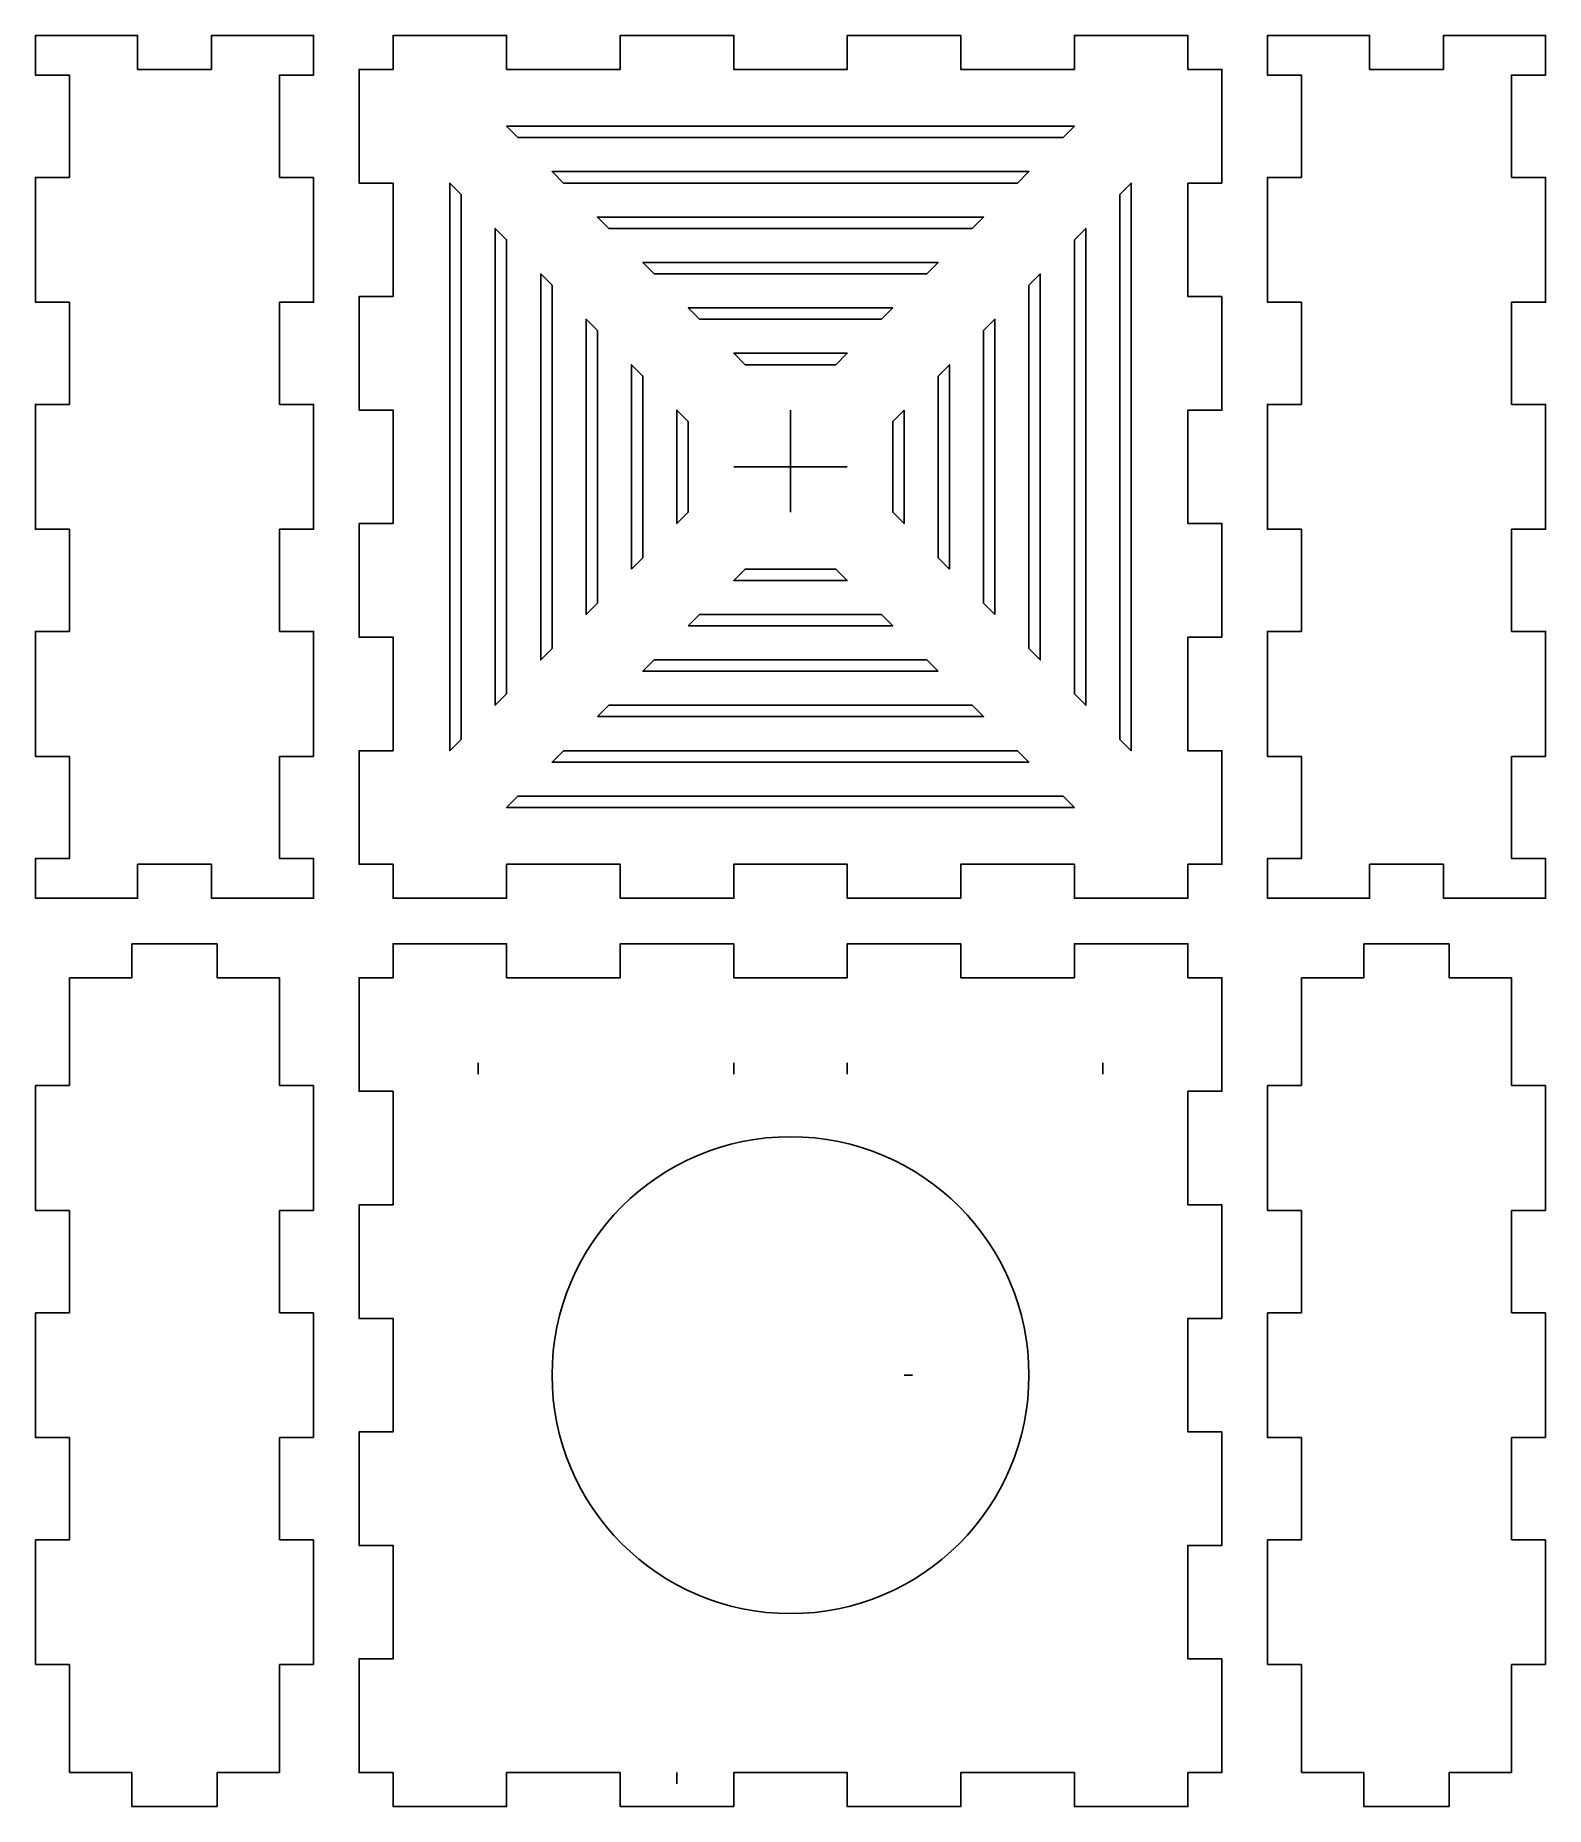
# Model space of a CAD drawing. Header units: millimetres. Extents: x -67 to 67, y -118 to 38.
import ezdxf

# ---------------------------------------------------------------- set-up
doc = ezdxf.new("R2010")
doc.units = ezdxf.units.MM
doc.layers.get('0').update_dxf_attribs({"linetype": 'CONTINUOUS'})

msp = doc.modelspace()

# ---------------------------------------------------------------- linework, layer by layer
for p, q in [((0, -4), (0, 5)), ((5, 0), (-5, 0)), ((-58, -42), (-58, -45)), ((-50.5, -42), (-58, -42)), ((-50.5, -42), (-50.5, -45)), ((50.5, -42), (58, -42)), ((50.5, -42), (50.5, -45)), ((58, -42), (58, -45)), ((-63.5, -54.5), (-63.5, -45)), ((-58, -45), (-63.5, -45)), ((-50.5, -45), (-45, -45)), ((-45, -54.5), (-45, -45)), ((45, -54.5), (45, -45)), ((50.5, -45), (45, -45)), ((58, -45), (63.5, -45)), ((63.5, -54.5), (63.5, -45)), ((-27.5, -53.5), (-27.5, -52.5)), ((-5, -52.5), (-5, -53.5)), ((5, -52.5), (5, -53.5)), ((27.5, -52.5), (27.5, -53.5)), ((-66.5, -65.5), (-66.5, -54.5)), ((-66.5, -54.5), (-63.5, -54.5)), ((-42, -54.5), (-45, -54.5)), ((-42, -65.5), (-42, -54.5)), ((42, -65.5), (42, -54.5)), ((42, -54.5), (45, -54.5)), ((66.5, -54.5), (63.5, -54.5)), ((66.5, -65.5), (66.5, -54.5)), ((-63.5, -65.5), (-66.5, -65.5)), ((-63.5, -74.5), (-63.5, -65.5)), ((-45, -65.5), (-42, -65.5)), ((-45, -74.5), (-45, -65.5)), ((45, -65.5), (42, -65.5)), ((45, -74.5), (45, -65.5)), ((63.5, -74.5), (63.5, -65.5)), ((63.5, -65.5), (66.5, -65.5)), ((-66.5, -85.5), (-66.5, -74.5)), ((-66.5, -74.5), (-63.5, -74.5)), ((-42, -74.5), (-45, -74.5)), ((-42, -85.5), (-42, -74.5)), ((42, -74.5), (45, -74.5)), ((42, -85.5), (42, -74.5)), ((66.5, -74.5), (63.5, -74.5)), ((66.5, -85.5), (66.5, -74.5)), ((10, -80), (10.73, -80)), ((-63.5, -85.5), (-66.5, -85.5)), ((-63.5, -94.5), (-63.5, -85.5)), ((-45, -85.5), (-42, -85.5)), ((-45, -94.5), (-45, -85.5)), ((45, -85.5), (42, -85.5)), ((45, -94.5), (45, -85.5)), ((63.5, -85.5), (66.5, -85.5)), ((63.5, -94.5), (63.5, -85.5)), ((-66.5, -94.5), (-63.5, -94.5)), ((-66.5, -105.5), (-66.5, -94.5)), ((-42, -94.5), (-45, -94.5)), ((-42, -105.5), (-42, -94.5)), ((42, -94.5), (45, -94.5)), ((42, -105.5), (42, -94.5)), ((66.5, -94.5), (63.5, -94.5)), ((66.5, -105.5), (66.5, -94.5)), ((-63.5, -105.5), (-66.5, -105.5)), ((-63.5, -115), (-63.5, -105.5)), ((-45, -105.5), (-42, -105.5)), ((-45, -115), (-45, -105.5)), ((45, -105.5), (42, -105.5)), ((45, -115), (45, -105.5)), ((63.5, -105.5), (66.5, -105.5)), ((63.5, -115), (63.5, -105.5)), ((-63.5, -115), (-58, -115)), ((-58, -118), (-58, -115)), ((-50.5, -118), (-50.5, -115)), ((-45, -115), (-50.5, -115)), ((-10, -116), (-10, -115)), ((45, -115), (50.5, -115)), ((50.5, -118), (50.5, -115)), ((63.5, -115), (58, -115)), ((58, -118), (58, -115)), ((-58, -118), (-50.5, -118)), ((58, -118), (50.5, -118))]:
    msp.add_line(p, q)
for points in [[(-42, 25.5), (-42, 14.5), (-45, 14.5), (-45, 5.5), (-42, 5.5), (-42, -5.5), (-45, -5.5), (-45, -14.5), (-42, -14.5), (-42, -25.5), (-45, -25.5), (-45, -34.5), (-42, -34.5), (-42, -38), (-51, -38), (-51, -35), (-57.5, -35), (-57.5, -38), (-66.5, -38), (-66.5, -34.5), (-63.5, -34.5), (-63.5, -25.5), (-66.5, -25.5), (-66.5, -14.5), (-63.5, -14.5), (-63.5, -5.5), (-66.5, -5.5), (-66.5, 5.5), (-63.5, 5.5), (-63.5, 14.5), (-66.5, 14.5), (-66.5, 25.5), (-63.5, 25.5), (-63.5, 34.5), (-66.5, 34.5), (-66.5, 38), (-57.5, 38), (-57.5, 35), (-51, 35), (-51, 38), (-42, 38), (-42, 34.5), (-45, 34.5), (-45, 25.5)], [(38, 15), (35, 15), (35, 25), (38, 25), (38, 35), (35, 35), (35, 38), (25, 38), (25, 35), (15, 35), (15, 38), (5, 38), (5, 35), (-5, 35), (-5, 38), (-15, 38), (-15, 35), (-25, 35), (-25, 38), (-35, 38), (-35, 35), (-38, 35), (-38, 25), (-35, 25), (-35, 15), (-38, 15), (-38, 5), (-35, 5), (-35, -5), (-38, -5), (-38, -15), (-35, -15), (-35, -25), (-38, -25), (-38, -35), (-35, -35), (-35, -38), (-25, -38), (-25, -35), (-15, -35), (-15, -38), (-5, -38), (-5, -35), (5, -35), (5, -38), (15, -38), (15, -35), (25, -35), (25, -38), (35, -38), (35, -35), (38, -35), (38, -25), (35, -25), (35, -15), (38, -15), (38, -5), (35, -5), (35, 5), (38, 5)], [(63.5, -25.5), (63.5, -34.5), (66.5, -34.5), (66.5, -38), (57.5, -38), (57.5, -35), (51, -35), (51, -38), (42, -38), (42, -34.5), (45, -34.5), (45, -25.5), (42, -25.5), (42, -14.5), (45, -14.5), (45, -5.5), (42, -5.5), (42, 5.5), (45, 5.5), (45, 14.5), (42, 14.5), (42, 25.5), (45, 25.5), (45, 34.5), (42, 34.5), (42, 38), (51, 38), (51, 35), (57.5, 35), (57.5, 38), (66.5, 38), (66.5, 34.5), (63.5, 34.5), (63.5, 25.5), (66.5, 25.5), (66.5, 14.5), (63.5, 14.5), (63.5, 5.5), (66.5, 5.5), (66.5, -5.5), (63.5, -5.5), (63.5, -14.5), (66.5, -14.5), (66.5, -25.5)], [(24, 29), (25, 30), (-25, 30), (-24, 29)], [(-29, 24), (-30, 25), (-30, -25), (-29, -24)], [(20, 25), (21, 26), (-21, 26), (-20, 25)], [(29, 24), (30, 25), (30, -25), (29, -24)], [(29, 24), (30, 25), (30, -25), (29, -24)], [(16, 21), (17, 22), (-17, 22), (-16, 21)], [(-25, -20), (-26, -21), (-26, 21), (-25, 20)], [(25, 20), (26, 21), (26, -21), (25, -20)], [(12, 17), (13, 18), (-13, 18), (-12, 17)], [(-21, 16), (-21, -16), (-22, -17), (-22, 17)], [(21, 16), (22, 17), (22, -17), (21, -16)], [(-17, -12), (-17, 12), (-18, 13), (-18, -13)], [(8, 13), (9, 14), (-9, 14), (-8, 13)], [(17, 12), (18, 13), (18, -13), (17, -12)], [(4, 9), (5, 10), (-5, 10), (-4, 9)], [(-14, -9), (-14, 9), (-13, 8), (-13, -8)], [(13, 8), (14, 9), (14, -9), (13, -8)], [(-9, 4), (-10, 5), (-10, -5), (-9, -4)], [(10, 5), (10, -5), (9, -4), (9, 4)], [(4, -9), (-4, -9), (-5, -10), (5, -10)], [(-9, -14), (9, -14), (8, -13), (-8, -13)], [(13, -18), (-13, -18), (-12, -17), (12, -17)], [(-17, -22), (17, -22), (16, -21), (-16, -21)], [(-20, -25), (20, -25), (21, -26), (-21, -26)], [(25, -30), (-25, -30), (-24, -29), (24, -29)], [(35, -115), (35, -118), (25, -118), (25, -115), (15, -115), (15, -118), (5, -118), (5, -115), (-5, -115), (-5, -118), (-15, -118), (-15, -115), (-25, -115), (-25, -118), (-35, -118), (-35, -115), (-38, -115), (-38, -105), (-35, -105), (-35, -95), (-38, -95), (-38, -85), (-35, -85), (-35, -75), (-38, -75), (-38, -65), (-35, -65), (-35, -55), (-38, -55), (-38, -45), (-35, -45), (-35, -42), (-25, -42), (-25, -45), (-15, -45), (-15, -42), (-5, -42), (-5, -45), (5, -45), (5, -42), (15, -42), (15, -45), (25, -45), (25, -42), (35, -42), (35, -45), (38, -45), (38, -55), (35, -55), (35, -65), (38, -65), (38, -75), (35, -75), (35, -85), (38, -85), (38, -95), (35, -95), (35, -105), (38, -105), (38, -115)]]:
    msp.add_lwpolyline(points, close=True)
msp.add_circle((0, -80), 21)

doc.saveas('drawing.dxf')
